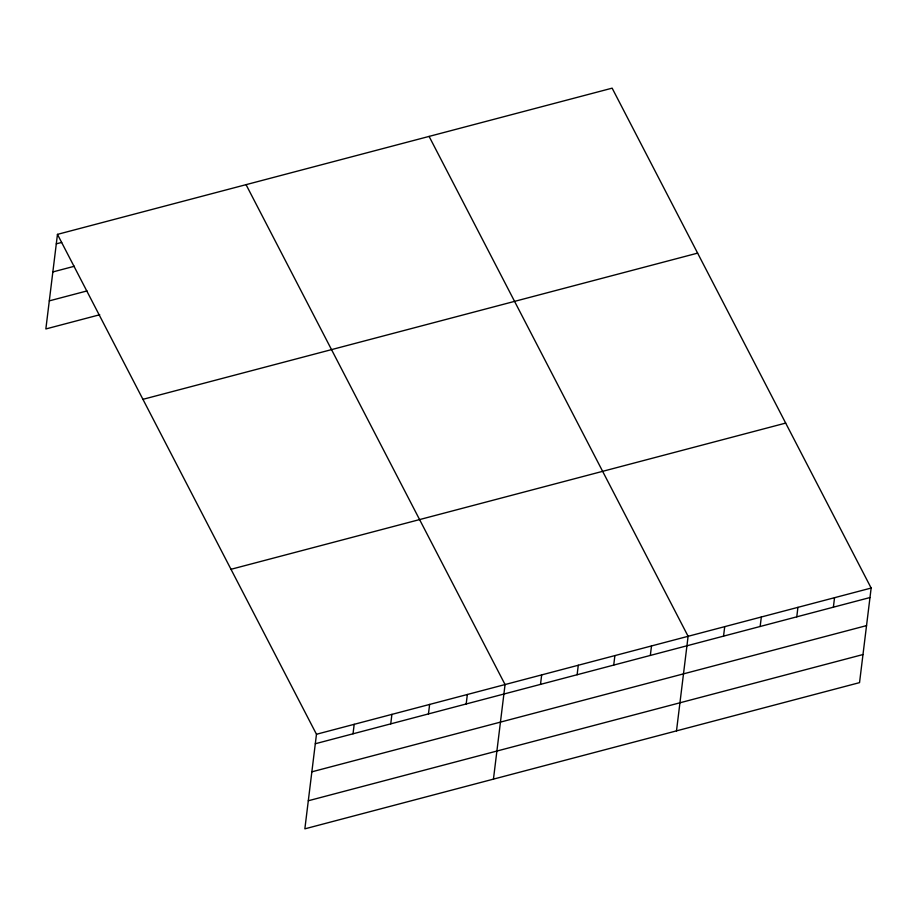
<?xml version="1.0" encoding="UTF-8"?>
<svg xmlns="http://www.w3.org/2000/svg" width="917" height="917" viewBox="0 0 917 917"><rect width="100%" height="100%" fill="white"/><g stroke="black" fill="none" stroke-linecap="round" stroke-linejoin="round"><path stroke-width="1.38" d="M57.462 234.374L316.468 734.265L304.857 828.842L859.538 682.626L871.15 588.049L612.143 88.158L57.462 234.374L45.85 328.951L99.735 314.749M353.022 733.806L354.191 724.315M390.745 723.857L391.903 714.377M428.457 713.919L429.626 704.439M466.18 703.981L467.349 694.49M493.449 779.129L505.061 684.552L246.054 184.661M540.503 684.38L541.672 674.901M577.114 674.74L578.283 665.249M613.725 665.089L614.883 655.598M650.336 655.437L651.494 645.946M676.494 730.883L688.105 636.295L429.099 136.415M723.547 636.134L724.717 626.655M760.159 626.483L761.328 617.003M796.77 616.832L797.928 607.352M833.381 607.192L834.539 597.701M56.292 243.853L61.691 242.432M52.854 271.936L74.403 266.251M49.3 300.868L87.012 290.93M142.937 399.331L697.619 253.126M230.992 569.297L785.674 423.092M316.468 734.265L871.15 588.049M315.31 743.744L869.981 597.54M311.86 771.827L866.542 625.612M308.307 800.759L862.989 654.543"/></g></svg>
